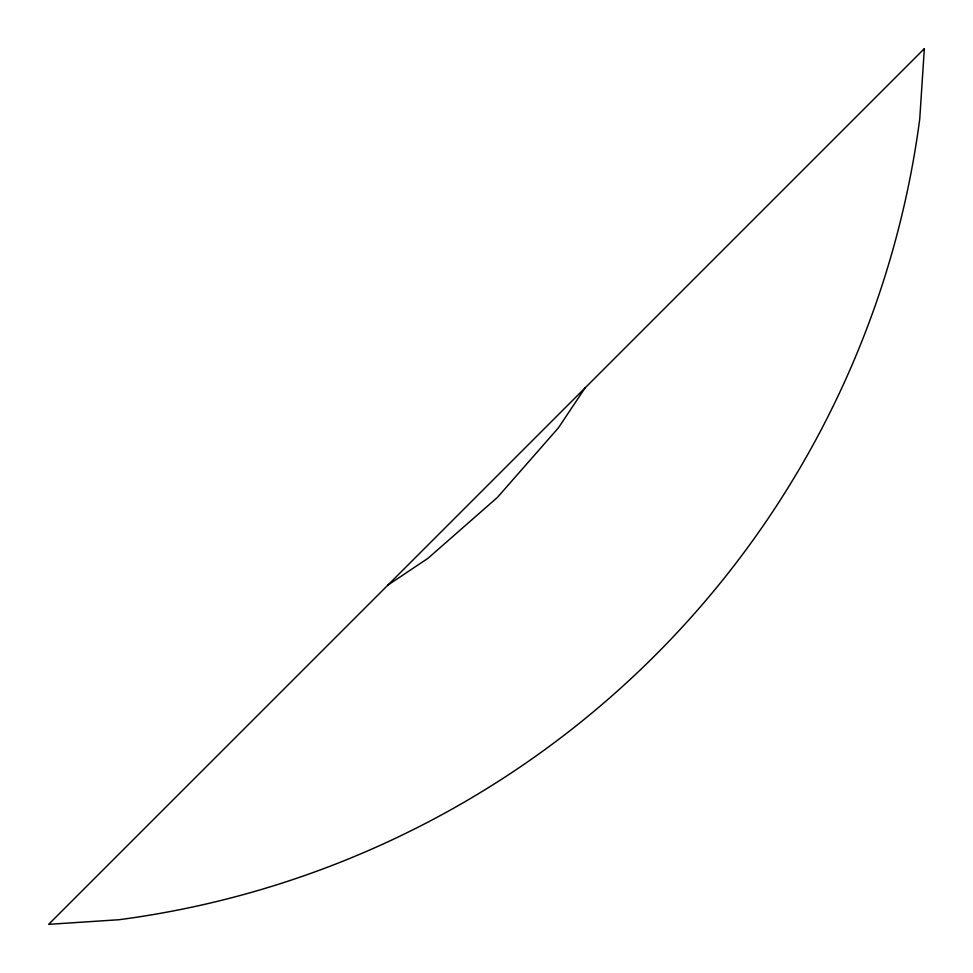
<?xml version="1.0" encoding="UTF-8"?>
<svg xmlns="http://www.w3.org/2000/svg" width="973" height="973" viewBox="0 0 973 973"><rect width="100%" height="100%" fill="white"/><g stroke="black" fill="none" stroke-linecap="round" stroke-linejoin="round"><path stroke-width="1.46" d="M585.114 387.874L558.368 427.901L497.41 497.41L427.889 558.38L387.862 585.126M924.338 48.662L919.74 118.974A930.127 930.127 0 0 1 118.961 919.728L48.65 924.338L924.35 48.662"/></g></svg>
